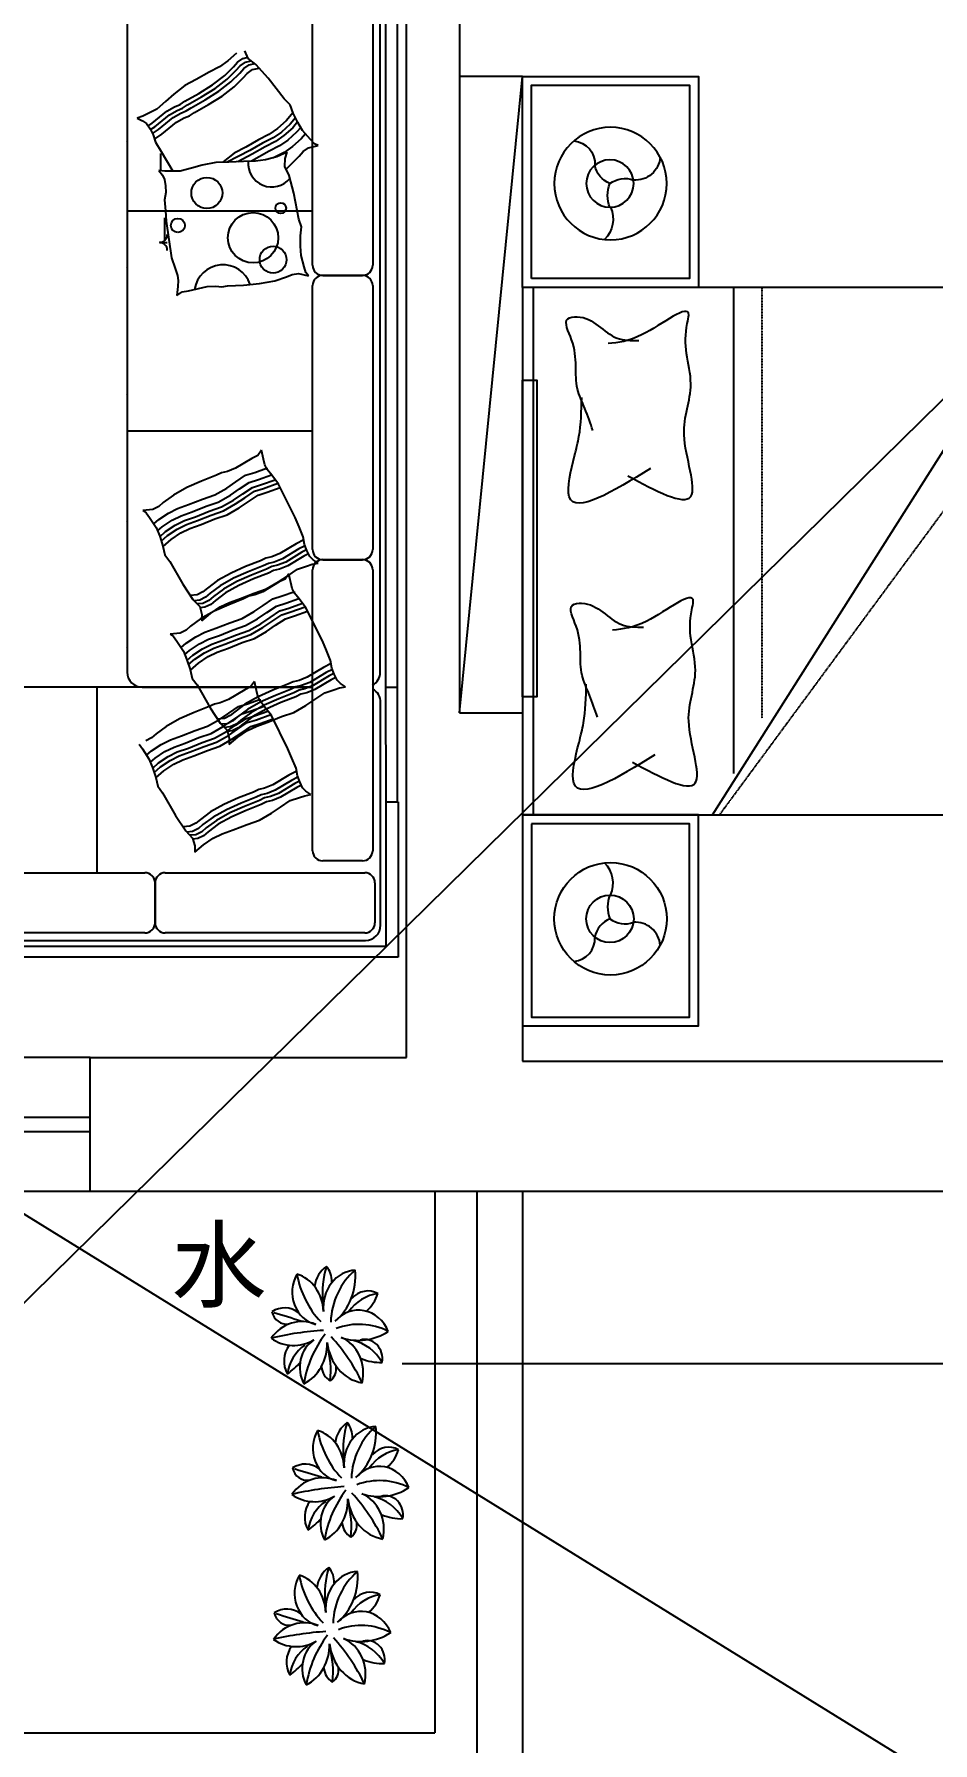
# Model space of a CAD drawing. Header units: millimetres. Extents: x -77055 to 331180, y -861586 to -491011.
# Drawn here: x -28672 to -26116, y -859115 to -854256 of the extents above; entities that cross this region are included whole.
import ezdxf

# ---------------------------------------------------------------- set-up
doc = ezdxf.new("R2010")
doc.units = ezdxf.units.MM
doc.linetypes.add('DASHED2', pattern=[0.375, 0.25, -0.125])
for name, color, linetype in [('JP-活动家具', 1, 'Continuous'), ('JP-高位家具', 1, 'Continuous'), ('LAYER4', 8, 'Continuous'), ('家具内线', 8, 'Continuous'), ('家具外线', 4, 'Continuous')]:
    doc.layers.add(name, color=color, linetype=linetype)
doc.layers.add('标注', color=153, linetype='Continuous', lineweight=5)
doc.styles.get("Standard").update_dxf_attribs({"font": 'simhei.ttf'})

# ---------------------------------------------------------------- blocks, each defined once
blk = doc.blocks.new('ghgjh')
at = {"color": 2}
for p, q in [((53525.9, 7833.9), (53525.9, 5645.6)), ((53557.7, 5645.6), (53557.7, 7833.9)), ((53573.6, 5689.1), (53573.6, 7762.7)), ((54293.6, 7762.7), (54293.6, 5689.1)), ((53595.1, 7575.6), (53595.1, 6845.6)), ((53766.1, 6845.6), (53766.1, 7575.6)), ((53737.3, 6816.8), (53623.9, 6816.8)), ((53623.9, 6816.8), (53737.3, 6816.8)), ((53777.5, 6815.6), (53785.2, 6825)), ((53805.7, 6822.1), (53777.5, 6815.6)), ((53595.1, 6788), (53595.1, 6037.4)), ((53766.1, 6037.4), (53766.1, 6788)), ((53766.1, 6374.2), (54293.6, 6374.2)), ((53595.1, 5979.8), (53595.1, 5181.2)), ((53623.9, 6008.6), (53737.3, 6008.6)), ((53737.3, 6008.6), (53623.9, 6008.6)), ((53766.1, 5181.2), (53766.1, 5979.8)), ((54295.9, 5758.3), (54295.9, 5758.3)), ((53525.9, 5645.6), (53557.7, 5645.6)), ((53525.9, 5645.6), (53525.9, 5320.2)), ((53557.2, 5320.2), (53557.7, 5645.6)), ((53766.1, 5645.9), (55097.8, 5645.9)), ((54378.7, 5118.4), (54378.7, 5645.9)), ((53572.4, 4969.1), (53572.4, 5602.7)), ((53557.2, 5320.2), (53522.5, 5320.2)), ((53522.5, 5320.2), (53522.5, 4878.2)), ((53557.2, 4910), (53557.2, 5320.2)), ((53623.9, 5152.4), (53737.3, 5152.4)), ((54185.3, 5118.4), (53617.5, 5118.4)), ((54810.6, 5118.4), (54242.9, 5118.4)), ((53588.7, 5089.6), (53588.7, 4976.2)), ((54214.1, 5089.6), (54214.1, 4976.2)), ((54214.1, 4976.2), (54214.1, 5089.6)), ((54700.8, 4910), (53557.2, 4910)), ((55097.8, 4925.9), (53615.6, 4925.9)), ((53617.5, 4947.4), (54185.3, 4947.4)), ((54242.9, 4947.4), (54810.6, 4947.4)), ((53522.5, 4878.2), (53557.2, 4878.2)), ((53557.2, 4878.2), (54700.8, 4878.2))]:
    blk.add_line(p, q, dxfattribs=at)
at = {"color": 1}
for p, q in [((53927, 7416.5), (53949.1, 7434)), ((53949.1, 7434), (53958.7, 7455.1)), ((53964.1, 7433.7), (53950.5, 7437)), ((53979.4, 7423.1), (53964.1, 7433.7)), ((53982.1, 7448.9), (54007, 7426.7)), ((53892.4, 7377.5), (53927, 7416.5)), ((53937.1, 7402), (53918.2, 7406.6)), ((53946.5, 7415.6), (53930.7, 7419.5)), ((53952.4, 7391.4), (53937.1, 7402)), ((53957, 7423.5), (53940.8, 7427.4)), ((53961.8, 7405), (53946.5, 7415.6)), ((53963.7, 7378.5), (53952.4, 7391.4)), ((53972.3, 7412.9), (53957, 7423.5)), ((53973.1, 7392.2), (53961.8, 7405)), ((53983.6, 7400), (53972.3, 7412.9)), ((53998.5, 7367), (53973.1, 7392.2)), ((53990.6, 7410.3), (53979.4, 7423.1)), ((54009, 7374.9), (53983.6, 7400)), ((54016.1, 7385.1), (53990.6, 7410.3)), ((54007, 7426.7), (54030.9, 7410.2)), ((54050.7, 7358.7), (54016.1, 7385.1)), ((54030.9, 7410.2), (54060.5, 7394.7)), ((54060.5, 7394.7), (54097.1, 7373.7)), ((53846.5, 7318.5), (53892.4, 7377.5)), ((53989.1, 7353.4), (53963.7, 7378.5)), ((54023.7, 7326.9), (53989.1, 7353.4)), ((54033.1, 7340.6), (53998.5, 7367)), ((54043.6, 7348.4), (54009, 7374.9)), ((54071.7, 7316.3), (54033.1, 7340.6)), ((54082.2, 7324.2), (54043.6, 7348.4)), ((54089.3, 7334.4), (54050.7, 7358.7)), ((54097.1, 7373.7), (54129.9, 7356.7)), ((54129.9, 7356.7), (54161.1, 7332.6)), ((53821.1, 7278.1), (53830.1, 7302.1)), ((53830.1, 7302.1), (53846.5, 7318.5)), ((54062.3, 7302.7), (54023.7, 7326.9)), ((54102.1, 7280.2), (54062.3, 7302.7)), ((54111.6, 7293.8), (54071.7, 7316.3)), ((54122.1, 7301.7), (54082.2, 7324.2)), ((54129.1, 7311.9), (54089.3, 7334.4)), ((54125.2, 7284.4), (54111.6, 7293.8)), ((54135.7, 7292.3), (54122.1, 7301.7)), ((54142.8, 7302.5), (54129.1, 7311.9)), ((54151.7, 7286.2), (54135.7, 7292.3)), ((54158.7, 7296.5), (54142.8, 7302.5)), ((54180.4, 7284), (54158.7, 7296.5)), ((54161.1, 7332.6), (54184.3, 7311.5)), ((54184.3, 7311.5), (54209.2, 7289.3)), ((54209.2, 7289.3), (54233.7, 7277.4)), ((53794.3, 7228.5), (53808, 7251.9)), ((53808, 7251.9), (53821.1, 7278.1)), ((53808.6, 7253.2), (53822.6, 7236.7)), ((53814.5, 7264.8), (53829.7, 7246.9)), ((53821.7, 7279.7), (53841.4, 7256.5)), ((53829.7, 7246.9), (53854.6, 7224.6)), ((53841.4, 7256.5), (53866.3, 7234.2)), ((54115.8, 7270.8), (54102.1, 7280.2)), ((54131.7, 7264.7), (54115.8, 7270.8)), ((54141.2, 7278.4), (54125.2, 7284.4)), ((54153.4, 7252.3), (54131.7, 7264.7)), ((54162.8, 7265.9), (54141.2, 7278.4)), ((54173.3, 7273.8), (54151.7, 7286.2)), ((54195.3, 7218.2), (54153.4, 7252.3)), ((54204.7, 7231.9), (54162.8, 7265.9)), ((54215.2, 7239.7), (54173.3, 7273.8)), ((54222.3, 7250), (54180.4, 7284)), ((54227.3, 7231.4), (54215.2, 7239.7)), ((54234.2, 7241.7), (54222.3, 7250)), ((54238.9, 7248.5), (54228.3, 7233.2)), ((54233.7, 7277.4), (54248.5, 7269.6)), ((54249.4, 7256.4), (54238.9, 7248.5)), ((54248.5, 7269.6), (54265, 7263.9)), ((54265, 7263.9), (54249.4, 7256.4)), ((53749.9, 7186.2), (53760.9, 7191.2)), ((53760.9, 7191.2), (53772.1, 7203.6)), ((53772.1, 7203.6), (53794.3, 7228.5)), ((53786.4, 7219.7), (53798.5, 7205.5)), ((53798.5, 7205.5), (53823.4, 7183.2)), ((53799.8, 7237.9), (53811.5, 7224.2)), ((53811.5, 7224.2), (53836.4, 7201.9)), ((53822.6, 7236.7), (53847.5, 7214.4)), ((53836.4, 7201.9), (53860.2, 7185.4)), ((53847.5, 7214.4), (53871.4, 7197.9)), ((53854.6, 7224.6), (53878.5, 7208.1)), ((53866.3, 7234.2), (53890.1, 7217.7)), ((53871.4, 7197.9), (53901, 7182.4)), ((53878.5, 7208.1), (53908.1, 7192.7)), ((53890.1, 7217.7), (53919.7, 7202.2)), ((53908.1, 7192.7), (53944.7, 7171.6)), ((53919.7, 7202.2), (53956.3, 7181.2)), ((54215.4, 7204.3), (54195.3, 7218.2)), ((54212.7, 7196.1), (54196.7, 7169.4)), ((54221.4, 7220.3), (54204.7, 7231.9)), ((54219.4, 7216.7), (54212.7, 7196.1)), ((54228.3, 7233.2), (54219.4, 7216.7)), ((53778, 7179.4), (53749.9, 7186.2)), ((53793.3, 7168.8), (53778, 7179.4)), ((53804.6, 7155.9), (53793.3, 7168.8)), ((53841.6, 7119.2), (53804.6, 7155.9)), ((53823.4, 7183.2), (53847.3, 7166.7)), ((53838.2, 7167.1), (53867.8, 7154.5)), ((53844.1, 7149.5), (53838.2, 7167.1)), ((53845, 7126.3), (53844.1, 7149.5)), ((53847.3, 7166.7), (53876.9, 7151.2)), ((53860.2, 7185.4), (53889.9, 7170)), ((53867.8, 7154.5), (53900, 7145.7)), ((53889.9, 7170), (53939.5, 7141.4)), ((53900, 7145.7), (53928.8, 7141.6)), ((53901, 7182.4), (53937.6, 7161.4)), ((53937.6, 7161.4), (53979.1, 7140)), ((53944.7, 7171.6), (54009, 7138.5)), ((53956.3, 7181.2), (53989.2, 7164.3)), ((53989.2, 7164.3), (54020.4, 7140.2)), ((54196.7, 7169.4), (54163.6, 7113.4)), ((54197.4, 7117.7), (54197.4, 7163.3)), ((53819.5, 7050.4), (53833, 7100.8)), ((53833, 7100.8), (53845, 7126.3)), ((53928.8, 7141.6), (53962.1, 7141)), ((53962.1, 7141), (54004.3, 7138.5)), ((54004.3, 7138.5), (54041.2, 7138.1)), ((54041.2, 7138.1), (54079.9, 7130.4)), ((54079.9, 7130.4), (54110.1, 7121.9)), ((54110.1, 7121.9), (54142.3, 7113.2)), ((54142.3, 7113.2), (54169.5, 7113.4)), ((54169.5, 7113.4), (54186.2, 7113.2)), ((54186.2, 7113.2), (54203.6, 7115.4)), ((54193, 7101.7), (54187.1, 7090)), ((54203.6, 7115.4), (54193, 7101.7)), ((53804.8, 6977.1), (53819.5, 7050.4)), ((54184.5, 7071.5), (54183.9, 7052.8)), ((54183.9, 7052.8), (54187.1, 7031.4)), ((54187.1, 7090), (54184.5, 7071.5)), ((54184.7, 7000.3), (54182.7, 6971.3)), ((54187.1, 7031.4), (54184.7, 7000.3)), ((53797.5, 6955.2), (53804.8, 6977.1)), ((53800.1, 6929.7), (53797.5, 6955.2)), ((54182.7, 6971.3), (54167.7, 6866.6)), ((54186, 6917.2), (54186, 6980.8)), ((53798.4, 6873.4), (53800.1, 6900.4)), ((53800.1, 6900.4), (53800.1, 6929.7)), ((54201.8, 6910.6), (54179.6, 6910.6)), ((53789.6, 6841.1), (53798.4, 6873.4)), ((54167.7, 6866.6), (54157.2, 6836.7)), ((53785.2, 6825), (53789.6, 6841.1)), ((53824.1, 6819.5), (53805.7, 6822.1)), ((53839.9, 6813), (53824.1, 6819.5)), ((53873.9, 6801.9), (53839.9, 6813)), ((53916.7, 6793.7), (53873.9, 6801.9)), ((54150.1, 6816.8), (54148.1, 6802.5)), ((54148.1, 6802.5), (54149.8, 6785.5)), ((54157.2, 6836.7), (54150.1, 6816.8)), ((53962.1, 6789.3), (53916.7, 6793.7)), ((54007.8, 6786.9), (53962.1, 6789.3)), ((54024.2, 6784.6), (54007.8, 6786.9)), ((54041.2, 6786.3), (54024.2, 6784.6)), ((54066.1, 6784.9), (54041.2, 6786.3)), ((54118.8, 6773.1), (54066.1, 6784.9)), ((54137.2, 6770.5), (54118.8, 6773.1)), ((54152.5, 6760), (54137.2, 6770.5)), ((54149.8, 6785.5), (54150.7, 6777)), ((54150.7, 6777), (54152.5, 6760)), ((53907.4, 6303.2), (53911.1, 6319.8)), ((53911.1, 6319.8), (53922.2, 6305)), ((53895.3, 6265.1), (53901.8, 6278.1)), ((53930.5, 6256.8), (53897, 6268.6)), ((53901.8, 6278.1), (53905.5, 6294.8)), ((53905.5, 6294.8), (53907.4, 6303.2)), ((53922.2, 6305), (53938.9, 6296.7)), ((53938.9, 6296.7), (53985.2, 6268.9)), ((53985.2, 6268.9), (54008.3, 6259.6)), ((53815.6, 6128.9), (53862.9, 6223.4)), ((53862.9, 6223.4), (53882.3, 6248.5)), ((53905.5, 6211.4), (53864.7, 6225.8)), ((53911.1, 6222.5), (53872.7, 6236)), ((53882.3, 6248.5), (53895.3, 6265.1)), ((53920.3, 6236.4), (53883.2, 6249.5)), ((53893, 6267.1), (53896.3, 6267.1)), ((53937, 6214.2), (53911.1, 6222.5)), ((53946.3, 6228.1), (53920.3, 6236.4)), ((53956.5, 6248.5), (53930.5, 6256.8)), ((53974.1, 6209.6), (53946.3, 6228.1)), ((53984.2, 6230), (53956.5, 6248.5)), ((54010.2, 6212.4), (53984.2, 6230)), ((54008.3, 6259.6), (54025, 6255.9)), ((54025, 6255.9), (54039.8, 6248.5)), ((54039.8, 6248.5), (54082.4, 6231.9)), ((54082.4, 6231.9), (54124.1, 6213.4)), ((53895.3, 6200.3), (53857.9, 6213.5)), ((53921.2, 6191.9), (53895.3, 6200.3)), ((53931.4, 6203.1), (53905.5, 6211.4)), ((53949, 6173.4), (53921.2, 6191.9)), ((53959.2, 6184.5), (53931.4, 6203.1)), ((53964.8, 6195.7), (53937, 6214.2)), ((53975, 6155.8), (53949, 6173.4)), ((53985.2, 6167), (53959.2, 6184.5)), ((53990.7, 6178.1), (53964.8, 6195.7)), ((54000, 6192), (53974.1, 6209.6)), ((54025, 6158.6), (53990.7, 6178.1)), ((54034.3, 6172.5), (54000, 6192)), ((54044.5, 6192.9), (54010.2, 6212.4)), ((54069.2, 6160.4), (54034.3, 6172.5)), ((54079.4, 6180.8), (54044.5, 6192.9)), ((54118.6, 6165.2), (54079.4, 6180.8)), ((54124.1, 6213.4), (54162.1, 6192.1)), ((54162.1, 6192.1), (54190.8, 6170.8)), ((54190.8, 6170.8), (54203.8, 6159.7)), ((53804.5, 6102), (53815.6, 6128.9)), ((54009.3, 6136.4), (53975, 6155.8)), ((54019.5, 6147.5), (53985.2, 6167)), ((54044.2, 6124.3), (54009.3, 6136.4)), ((54054.4, 6135.4), (54019.5, 6147.5)), ((54059.9, 6146.5), (54025, 6158.6)), ((54083.4, 6108.6), (54044.2, 6124.3)), ((54093.6, 6119.7), (54054.4, 6135.4)), ((54099.1, 6130.9), (54059.9, 6146.5)), ((54108.4, 6144.8), (54069.2, 6160.4)), ((54130.6, 6119.8), (54099.1, 6130.9)), ((54139.9, 6133.7), (54108.4, 6144.8)), ((54150.1, 6154.1), (54118.6, 6165.2)), ((54165.8, 6120.7), (54139.9, 6133.7)), ((54176, 6141.1), (54150.1, 6154.1)), ((54203.8, 6122.6), (54176, 6141.1)), ((54203.8, 6159.7), (54220.5, 6151.3)), ((54217.8, 6110.2), (54203.8, 6122.6)), ((54229.7, 6128.2), (54211.2, 6100.3)), ((54220.5, 6151.3), (54249.2, 6148.6)), ((54239, 6142.1), (54229.7, 6128.2)), ((54249.2, 6148.6), (54239, 6142.1)), ((53788.8, 6051.9), (53792.5, 6073.2)), ((53792.5, 6073.2), (53804.5, 6102)), ((54114.9, 6097.5), (54083.4, 6108.6)), ((54125.1, 6108.6), (54093.6, 6119.7)), ((54140.8, 6084.6), (54114.9, 6097.5)), ((54151, 6095.7), (54125.1, 6108.6)), ((54156.6, 6106.8), (54130.6, 6119.8)), ((54168.6, 6066), (54140.8, 6084.6)), ((54178.8, 6077.2), (54151, 6095.7)), ((54184.4, 6088.3), (54156.6, 6106.8)), ((54193.6, 6102.2), (54165.8, 6120.7)), ((54196.4, 6061.6), (54178.8, 6077.2)), ((54200.6, 6073.9), (54184.4, 6088.3)), ((54201, 6075.3), (54191.8, 6047.5)), ((54207.1, 6090.3), (54193.6, 6102.2)), ((54211.2, 6100.3), (54201, 6075.3)), ((53773.9, 6017.6), (53782.3, 6034.3)), ((53777.7, 6025), (53790.6, 6018.6)), ((53782.3, 6034.3), (53788.8, 6051.9)), ((53783, 6036.3), (53796.2, 6029.7)), ((53787.3, 6048), (53805.4, 6039)), ((53791, 6064.7), (53812.9, 6053.8)), ((53796.2, 6029.7), (53842.5, 6001.9)), ((53805.4, 6039), (53851.8, 6011.2)), ((53812.9, 6053.8), (53859.2, 6026)), ((53859.2, 6026), (53882.3, 6016.8)), ((54191.4, 6045.9), (54168.6, 6066)), ((54191.8, 6047.5), (54186.2, 6022.5)), ((53750.3, 5998.7), (53764.7, 6008.4)), ((53767.5, 5995.4), (53750.3, 5998.7)), ((53764.7, 6008.4), (53773.9, 6017.6)), ((53783.2, 5989.8), (53767.5, 5995.4)), ((53809.2, 5981.5), (53783.2, 5989.8)), ((53790.6, 6018.6), (53836.9, 5990.8)), ((53836.9, 5963), (53809.2, 5981.5)), ((53836.9, 5990.8), (53860.1, 5981.5)), ((53842.5, 6001.9), (53865.7, 5992.7)), ((53851.8, 6011.2), (53874.9, 6001.9)), ((53860.1, 5981.5), (53876.8, 5977.8)), ((53865.7, 5992.7), (53882.3, 5989)), ((53874.9, 6001.9), (53891.6, 5998.2)), ((53876.8, 5977.8), (53891.6, 5970.4)), ((53882.3, 6016.8), (53899, 6013.1)), ((53882.3, 5989), (53897.2, 5981.5)), ((53891.6, 5998.2), (53906.4, 5990.8)), ((53897.2, 5981.5), (53939.8, 5964.9)), ((53899, 6013.1), (53913.8, 6005.7)), ((53906.4, 5990.8), (53949, 5974.2)), ((53913.8, 6005.7), (53956.5, 5989)), ((53956.5, 5989), (53998.1, 5970.5)), ((54172.3, 6003.9), (54135.3, 5939)), ((54186.2, 6022.5), (54172.3, 6003.9)), ((53824.1, 5926.7), (53827.8, 5943.4)), ((53827.8, 5943.4), (53829.6, 5951.7)), ((53829.6, 5951.7), (53833.3, 5968.4)), ((53833.3, 5968.4), (53844.5, 5953.6)), ((53862.9, 5945.4), (53836.9, 5963)), ((53844.5, 5953.6), (53861.1, 5945.2)), ((53861.1, 5945.2), (53907.4, 5917.5)), ((53897.2, 5925.9), (53862.9, 5945.4)), ((53891.6, 5970.4), (53934.2, 5953.8)), ((53934.2, 5953.8), (53975.9, 5935.2)), ((53939.8, 5964.9), (53981.5, 5946.4)), ((53949, 5974.2), (53990.7, 5955.6)), ((53975.9, 5935.2), (54013.9, 5914)), ((53981.5, 5946.4), (54019.5, 5925.1)), ((53990.7, 5955.6), (54028.7, 5934.4)), ((53998.1, 5970.5), (54036.1, 5949.2)), ((54028.7, 5934.4), (54057.4, 5913)), ((54036.1, 5949.2), (54064.8, 5927.9)), ((54064.8, 5927.9), (54077.8, 5916.8)), ((54135.3, 5939), (54106.5, 5895.5)), ((53785.2, 5872), (53804.6, 5897)), ((53833.3, 5871.1), (53795, 5884.6)), ((53804.6, 5897), (53817.6, 5913.7)), ((53842.6, 5885), (53805.4, 5898.1)), ((53815.2, 5915.6), (53818.5, 5915.6)), ((53817.6, 5913.7), (53824.1, 5926.7)), ((53852.8, 5905.4), (53819.3, 5917.2)), ((53868.5, 5876.7), (53842.6, 5885)), ((53878.7, 5897), (53852.8, 5905.4)), ((53906.5, 5878.5), (53878.7, 5897)), ((53932.1, 5913.8), (53897.2, 5925.9)), ((53907.4, 5917.5), (53930.6, 5908.2)), ((53930.6, 5908.2), (53947.3, 5904.5)), ((53971.3, 5898.2), (53932.1, 5913.8)), ((53947.3, 5904.5), (53962.1, 5897.1)), ((53962.1, 5897.1), (54004.7, 5880.4)), ((54002.8, 5887.1), (53971.3, 5898.2)), ((54028.7, 5874.1), (54002.8, 5887.1)), ((54004.7, 5880.4), (54046.4, 5861.9)), ((54013.9, 5914), (54042.6, 5892.7)), ((54019.5, 5925.1), (54048.2, 5903.8)), ((54042.6, 5892.7), (54055.6, 5881.5)), ((54048.2, 5903.8), (54061.1, 5892.7)), ((54055.6, 5881.5), (54072.3, 5873.2)), ((54057.4, 5913), (54070.4, 5901.9)), ((54061.1, 5892.7), (54077.8, 5884.3)), ((54070.4, 5901.9), (54087.1, 5893.6)), ((54077.8, 5916.8), (54094.5, 5908.4)), ((54077.8, 5884.3), (54094.4, 5882.7)), ((54106.5, 5895.5), (54087.1, 5875.1)), ((54087.1, 5893.6), (54103.3, 5892)), ((54094.5, 5908.4), (54113.9, 5906.6)), ((53737.9, 5777.4), (53785.2, 5872)), ((53817.6, 5848.8), (53780.2, 5862)), ((53827.8, 5859.9), (53787, 5874.3)), ((53843.5, 5840.5), (53817.6, 5848.8)), ((53853.7, 5851.6), (53827.8, 5859.9)), ((53859.3, 5862.7), (53833.3, 5871.1)), ((53871.3, 5822), (53843.5, 5840.5)), ((53881.5, 5833.1), (53853.7, 5851.6)), ((53887.1, 5844.2), (53859.3, 5862.7)), ((53896.3, 5858.1), (53868.5, 5876.7)), ((53907.4, 5815.5), (53881.5, 5833.1)), ((53913, 5826.6), (53887.1, 5844.2)), ((53922.3, 5840.5), (53896.3, 5858.1)), ((53932.5, 5860.9), (53906.5, 5878.5)), ((53956.5, 5821.1), (53922.3, 5840.5)), ((53966.7, 5841.5), (53932.5, 5860.9)), ((54001.7, 5829.4), (53966.7, 5841.5)), ((54056.5, 5855.6), (54028.7, 5874.1)), ((54046.4, 5861.9), (54084.4, 5840.6)), ((54080.6, 5834.3), (54056.5, 5855.6)), ((54072.3, 5873.2), (54086.1, 5871.9)), ((54087.1, 5875.1), (54080.6, 5852.8)), ((54080.6, 5852.8), (54080.6, 5834.3)), ((54084.4, 5840.6), (54113.1, 5819.3)), ((53897.3, 5804.4), (53871.3, 5822)), ((53931.5, 5784.9), (53897.3, 5804.4)), ((53941.7, 5796.1), (53907.4, 5815.5)), ((53947.3, 5807.2), (53913, 5826.6)), ((53966.5, 5772.8), (53931.5, 5784.9)), ((53976.6, 5784), (53941.7, 5796.1)), ((53982.2, 5795.1), (53947.3, 5807.2)), ((53991.5, 5809), (53956.5, 5821.1)), ((54015.8, 5768.3), (53976.6, 5784)), ((54021.4, 5779.4), (53982.2, 5795.1)), ((54030.7, 5793.3), (53991.5, 5809)), ((54040.9, 5813.7), (54001.7, 5829.4)), ((54062.2, 5782.2), (54030.7, 5793.3)), ((54072.4, 5802.6), (54040.9, 5813.7)), ((54088.1, 5769.3), (54062.2, 5782.2)), ((54098.3, 5789.7), (54072.4, 5802.6)), ((54126.1, 5771.1), (54098.3, 5789.7)), ((54113.1, 5819.3), (54126.1, 5808.2)), ((54126.1, 5808.2), (54142.8, 5799.9)), ((54142.8, 5799.9), (54171.5, 5797.1)), ((54161.3, 5790.6), (54152, 5776.7)), ((54171.5, 5797.1), (54161.3, 5790.6)), ((53714.8, 5721.8), (53726.8, 5750.5)), ((53726.8, 5750.5), (53737.9, 5777.4)), ((54005.6, 5757.2), (53966.5, 5772.8)), ((54037.1, 5746.1), (54005.6, 5757.2)), ((54047.3, 5757.2), (54015.8, 5768.3)), ((54052.9, 5768.3), (54021.4, 5779.4)), ((54063.1, 5733.1), (54037.1, 5746.1)), ((54073.3, 5744.2), (54047.3, 5757.2)), ((54078.8, 5755.4), (54052.9, 5768.3)), ((54090.9, 5714.6), (54063.1, 5733.1)), ((54101.1, 5725.7), (54073.3, 5744.2)), ((54106.6, 5736.8), (54078.8, 5755.4)), ((54115.9, 5750.7), (54088.1, 5769.3)), ((54122.8, 5722.5), (54106.6, 5736.8)), ((54129.4, 5738.8), (54115.9, 5750.7)), ((54133.5, 5748.9), (54123.3, 5723.9)), ((54140.1, 5758.8), (54126.1, 5771.1)), ((54152, 5776.7), (54133.5, 5748.9)), ((53704.6, 5682.9), (53711, 5700.5)), ((53705.3, 5684.8), (53718.5, 5678.2)), ((53709.6, 5696.6), (53727.7, 5687.5)), ((53711, 5700.5), (53714.8, 5721.8)), ((53713.3, 5713.3), (53735.1, 5702.3)), ((53727.7, 5687.5), (53774, 5659.7)), ((53735.1, 5702.3), (53781.5, 5674.6)), ((54113.7, 5694.4), (54090.9, 5714.6)), ((54118.7, 5710.1), (54101.1, 5725.7)), ((54114, 5696.1), (54108.5, 5671)), ((54123.3, 5723.9), (54114, 5696.1)), ((53672.6, 5647.3), (53687, 5656.9)), ((53689.7, 5643.9), (53672.6, 5647.3)), ((53687, 5656.9), (53696.2, 5666.2)), ((53705.5, 5638.4), (53689.7, 5643.9)), ((53696.2, 5666.2), (53704.6, 5682.9)), ((53699.9, 5673.6), (53712.9, 5667.1)), ((53731.4, 5630.1), (53705.5, 5638.4)), ((53712.9, 5667.1), (53759.2, 5639.3)), ((53718.5, 5678.2), (53764.8, 5650.5)), ((53759.2, 5639.3), (53782.4, 5630.1)), ((53764.8, 5650.5), (53787.9, 5641.2)), ((53774, 5659.7), (53797.2, 5650.5)), ((53781.5, 5674.6), (53804.6, 5665.3)), ((53787.9, 5641.2), (53804.6, 5637.5)), ((53797.2, 5650.5), (53813.9, 5646.8)), ((53804.6, 5665.3), (53821.3, 5661.6)), ((53804.6, 5637.5), (53819.4, 5630.1)), ((53813.9, 5646.8), (53828.7, 5639.4)), ((53821.3, 5661.6), (53836.1, 5654.2)), ((53828.7, 5639.4), (53871.3, 5622.7)), ((53836.1, 5654.2), (53878.7, 5637.5)), ((53878.7, 5637.5), (53920.4, 5619)), ((53922.1, 5620.3), (53925.8, 5637)), ((53925.8, 5637), (53927.7, 5645.3)), ((53927.7, 5645.3), (53931.4, 5662)), ((53931.4, 5662), (53942.5, 5647.2)), ((53942.5, 5647.2), (53959.2, 5638.9)), ((53959.2, 5638.9), (54005.5, 5611.1)), ((54094.6, 5652.5), (54057.5, 5587.6)), ((54108.5, 5671), (54094.6, 5652.5)), ((53759.2, 5611.5), (53731.4, 5630.1)), ((53785.2, 5593.9), (53759.2, 5611.5)), ((53782.4, 5630.1), (53799.1, 5626.4)), ((53819.4, 5574.5), (53785.2, 5593.9)), ((53799.1, 5626.4), (53813.9, 5619)), ((53813.9, 5619), (53856.5, 5602.3)), ((53819.4, 5630.1), (53862.1, 5613.4)), ((53856.5, 5602.3), (53898.2, 5583.8)), ((53862.1, 5613.4), (53903.7, 5594.9)), ((53871.3, 5622.7), (53913, 5604.2)), ((53883.2, 5565.6), (53902.7, 5590.6)), ((53902.7, 5590.6), (53915.6, 5607.3)), ((53940.6, 5578.6), (53903.5, 5591.7)), ((53903.7, 5594.9), (53941.7, 5573.6)), ((53913, 5604.2), (53951, 5582.9)), ((53913.3, 5609.2), (53916.6, 5609.2)), ((53915.6, 5607.3), (53922.1, 5620.3)), ((53950.8, 5599), (53917.4, 5610.8)), ((53920.4, 5619), (53958.4, 5597.7)), ((53976.8, 5590.7), (53950.8, 5599)), ((53958.4, 5597.7), (53987.1, 5576.4)), ((54004.6, 5572.2), (53976.8, 5590.7)), ((54005.5, 5611.1), (54028.7, 5601.8)), ((54028.7, 5601.8), (54045.3, 5598.1)), ((54057.5, 5587.6), (54028.8, 5544)), ((54045.3, 5598.1), (54060.2, 5590.7)), ((54060.2, 5590.7), (54102.8, 5574.1)), ((53854.4, 5562.4), (53819.4, 5574.5)), ((53836, 5471), (53883.2, 5565.6)), ((53893.6, 5546.7), (53854.4, 5562.4)), ((53915.6, 5542.5), (53878.2, 5555.6)), ((53925.8, 5553.6), (53885, 5568)), ((53931.4, 5564.7), (53893, 5578.2)), ((53925, 5535.6), (53893.6, 5546.7)), ((53898.2, 5583.8), (53936.2, 5562.5)), ((53941.6, 5534.1), (53915.6, 5542.5)), ((53951.8, 5545.3), (53925.8, 5553.6)), ((53957.3, 5556.4), (53931.4, 5564.7)), ((53936.2, 5562.5), (53964.9, 5541.2)), ((53966.6, 5570.3), (53940.6, 5578.6)), ((53941.7, 5573.6), (53970.4, 5552.3)), ((53951, 5582.9), (53979.7, 5561.6)), ((53979.6, 5526.7), (53951.8, 5545.3)), ((53985.1, 5537.9), (53957.3, 5556.4)), ((53964.9, 5541.2), (53977.9, 5530.1)), ((53994.4, 5551.8), (53966.6, 5570.3)), ((53970.4, 5552.3), (53983.4, 5541.2)), ((53979.7, 5561.6), (53992.7, 5550.5)), ((53983.4, 5541.2), (54000.1, 5532.9)), ((53987.1, 5576.4), (54000.1, 5565.3)), ((53992.7, 5550.5), (54009.4, 5542.2)), ((54020.3, 5534.2), (53994.4, 5551.8)), ((54000.1, 5565.3), (54016.8, 5557)), ((54030.5, 5554.6), (54004.6, 5572.2)), ((54028.8, 5544), (54009.4, 5523.6)), ((54009.4, 5542.2), (54025.5, 5540.6)), ((54016.8, 5557), (54036.1, 5555.1)), ((54064.8, 5535.1), (54030.5, 5554.6)), ((54102.8, 5574.1), (54144.5, 5555.6)), ((54144.5, 5555.6), (54182.4, 5534.3)), ((53951, 5522.7), (53925, 5535.6)), ((53969.4, 5515.6), (53941.6, 5534.1)), ((53978.8, 5504.1), (53951, 5522.7)), ((53995.3, 5498), (53969.4, 5515.6)), ((53977.9, 5530.1), (53994.5, 5521.8)), ((54002.9, 5482.8), (53978.8, 5504.1)), ((54005.5, 5509.1), (53979.6, 5526.7)), ((54011.1, 5520.3), (53985.1, 5537.9)), ((53994.5, 5521.8), (54008.4, 5520.4)), ((54029.6, 5478.6), (53995.3, 5498)), ((54000.1, 5532.9), (54016.7, 5531.3)), ((54009.4, 5523.6), (54002.9, 5501.4)), ((54002.9, 5501.4), (54002.9, 5482.8)), ((54039.8, 5489.7), (54005.5, 5509.1)), ((54045.3, 5500.8), (54011.1, 5520.3)), ((54054.6, 5514.7), (54020.3, 5534.2)), ((54080.2, 5488.7), (54045.3, 5500.8)), ((54089.5, 5502.6), (54054.6, 5514.7)), ((54099.7, 5523), (54064.8, 5535.1)), ((54128.7, 5487), (54089.5, 5502.6)), ((54138.9, 5507.4), (54099.7, 5523)), ((54170.4, 5496.3), (54138.9, 5507.4)), ((54196.3, 5483.3), (54170.4, 5496.3)), ((54182.4, 5534.3), (54211.2, 5513)), ((54211.2, 5513), (54224.1, 5501.8)), ((54224.1, 5501.8), (54240.8, 5493.5)), ((53812.8, 5415.4), (53824.8, 5444.2)), ((53824.8, 5444.2), (53836, 5471)), ((54064.5, 5466.5), (54029.6, 5478.6)), ((54074.7, 5477.6), (54039.8, 5489.7)), ((54103.7, 5450.8), (54064.5, 5466.5)), ((54113.9, 5461.9), (54074.7, 5477.6)), ((54119.4, 5473.1), (54080.2, 5488.7)), ((54135.2, 5439.7), (54103.7, 5450.8)), ((54145.4, 5450.8), (54113.9, 5461.9)), ((54150.9, 5461.9), (54119.4, 5473.1)), ((54160.2, 5475.9), (54128.7, 5487)), ((54171.3, 5437.9), (54145.4, 5450.8)), ((54176.9, 5449), (54150.9, 5461.9)), ((54186.1, 5462.9), (54160.2, 5475.9)), ((54204.7, 5430.5), (54176.9, 5449)), ((54213.9, 5444.4), (54186.1, 5462.9)), ((54224.1, 5464.8), (54196.3, 5483.3)), ((54227.4, 5432.4), (54213.9, 5444.4)), ((54231.5, 5442.5), (54221.3, 5417.5)), ((54238.1, 5452.4), (54224.1, 5464.8)), ((54250.1, 5470.3), (54231.5, 5442.5)), ((54259.3, 5484.3), (54250.1, 5470.3)), ((53802.6, 5376.5), (53809.1, 5394.1)), ((53809.1, 5394.1), (53812.8, 5415.4)), ((53811.3, 5406.9), (53833.2, 5396)), ((53833.2, 5396), (53879.5, 5368.2)), ((54161.1, 5426.7), (54135.2, 5439.7)), ((54188.9, 5408.2), (54161.1, 5426.7)), ((54199.1, 5419.3), (54171.3, 5437.9)), ((54211.7, 5388.1), (54188.9, 5408.2)), ((54216.8, 5403.7), (54199.1, 5419.3)), ((54220.9, 5416.1), (54204.7, 5430.5)), ((54221.3, 5417.5), (54212.1, 5389.7)), ((53770.6, 5340.9), (53785, 5350.5)), ((53785, 5350.5), (53794.3, 5359.8)), ((53794.3, 5359.8), (53802.6, 5376.5)), ((53798, 5367.2), (53810.9, 5360.7)), ((53803.3, 5378.5), (53816.5, 5371.9)), ((53807.6, 5390.2), (53825.8, 5381.1)), ((53810.9, 5360.7), (53857.3, 5333)), ((53816.5, 5371.9), (53862.8, 5344.1)), ((53825.8, 5381.1), (53872.1, 5353.4)), ((53872.1, 5353.4), (53895.2, 5344.1)), ((53879.5, 5368.2), (53902.7, 5358.9)), ((53902.7, 5358.9), (53919.3, 5355.2)), ((53919.3, 5355.2), (53934.2, 5347.8)), ((53934.2, 5347.8), (53976.8, 5331.2)), ((54192.6, 5346.1), (54155.6, 5281.2)), ((54206.5, 5364.7), (54192.6, 5346.1)), ((54212.1, 5389.7), (54206.5, 5364.7)), ((53787.8, 5337.6), (53770.6, 5340.9)), ((53803.5, 5332), (53787.8, 5337.6)), ((53829.5, 5323.7), (53803.5, 5332)), ((53857.3, 5305.2), (53829.5, 5323.7)), ((53857.3, 5333), (53880.4, 5323.7)), ((53883.2, 5287.6), (53857.3, 5305.2)), ((53862.8, 5344.1), (53886, 5334.8)), ((53880.4, 5323.7), (53897.1, 5320)), ((53886, 5334.8), (53902.7, 5331.1)), ((53895.2, 5344.1), (53911.9, 5340.4)), ((53897.1, 5320), (53911.9, 5312.6)), ((53902.7, 5331.1), (53917.5, 5323.7)), ((53911.9, 5340.4), (53926.7, 5333)), ((53911.9, 5312.6), (53954.5, 5295.9)), ((53917.5, 5323.7), (53960.1, 5307.1)), ((53926.7, 5333), (53969.4, 5316.3)), ((53954.5, 5295.9), (53996.2, 5277.4)), ((53960.1, 5307.1), (54001.8, 5288.6)), ((53969.4, 5316.3), (54011.1, 5297.8)), ((53976.8, 5331.2), (54018.5, 5312.7)), ((54011.1, 5297.8), (54049, 5276.5)), ((54018.5, 5312.7), (54056.4, 5291.4)), ((53917.5, 5268.1), (53883.2, 5287.6)), ((53952.4, 5256), (53917.5, 5268.1)), ((53991.6, 5240.4), (53952.4, 5256)), ((53996.2, 5277.4), (54034.2, 5256.1)), ((54001.8, 5288.6), (54039.8, 5267.3)), ((54034.2, 5256.1), (54062.9, 5234.8)), ((54039.8, 5267.3), (54068.5, 5246)), ((54049, 5276.5), (54077.8, 5255.2)), ((54056.4, 5291.4), (54085.2, 5270.1)), ((54077.8, 5255.2), (54090.7, 5244.1)), ((54085.2, 5270.1), (54098.1, 5259)), ((54098.1, 5259), (54114.8, 5250.6)), ((54114.8, 5250.6), (54134.2, 5248.8)), ((54155.6, 5281.2), (54126.9, 5237.6)), ((54023.1, 5229.3), (53991.6, 5240.4)), ((54049, 5216.3), (54023.1, 5229.3)), ((54076.8, 5197.8), (54049, 5216.3)), ((54062.9, 5234.8), (54075.9, 5223.7)), ((54068.5, 5246), (54081.5, 5234.8)), ((54075.9, 5223.7), (54092.6, 5215.4)), ((54081.5, 5234.8), (54098.1, 5226.5)), ((54090.7, 5244.1), (54107.4, 5235.8)), ((54092.6, 5215.4), (54106.5, 5214.1)), ((54098.1, 5226.5), (54114.7, 5224.9)), ((54107.4, 5217.2), (54100.9, 5195)), ((54126.9, 5237.6), (54107.4, 5217.2)), ((54107.4, 5235.8), (54123.6, 5234.2)), ((54100.9, 5176.5), (54076.8, 5197.8)), ((54100.9, 5195), (54100.9, 5176.5))]:
    blk.add_line(p, q, dxfattribs=at)
at = {"color": 5}
for p, q in [((53766.1, 6999.6), (54293.6, 6999.6)), ((54250.4, 5645.9), (53766.1, 5645.9))]:
    blk.add_line(p, q, dxfattribs=at)
at = {"color": 1, "extrusion": (0, 0, -1)}
for centre, major_axis, start_param, end_param in [((53882.4, 7135.6), (47.5, 47.5), 0.702154, 3.234098), ((54066.8, 7051.3), (31.2, 31.2), 2.356194490188861, 8.639379797368447), ((53856.7, 7008.3), (10.7, 10.7), 2.356194490183884, 8.639379797363471), ((53935.3, 6924), (50.5, -50.5), 0.785398, 7.068583), ((54149.3, 6958.9), (14.2, -14.2), 0.785398, 7.068583), ((53878.5, 6861.6), (26.9, 26.9), 2.356194490190108, 8.639379797369694), ((54201.8, 6933.1), (15.9, -15.9), 0.785398, 2.356194), ((54201.8, 6888.1), (15.9, 15.9), 3.926991, 5.497787), ((54020.9, 6765.6), (57.6, 57.6), 4.244616, 6.928687)]:
    blk.add_ellipse(centre, major_axis=major_axis, ratio=1, start_param=start_param, end_param=end_param, dxfattribs=at)
at = {"color": 2, "extrusion": (0, 0, -1)}
for centre, major_axis, start_param, end_param in [((53623.9, 6845.6), (20.4, -20.4), 0.785398, 2.356194), ((53623.9, 6788), (20.4, -20.4), 2.356194, 3.926991), ((53737.3, 6845.6), (20.4, 20.4), 0.785398, 2.356194), ((53737.3, 6788), (20.4, 20.4), 5.497787, 7.068583), ((53623.9, 6037.4), (20.4, -20.4), 0.785398, 2.356194), ((53737.3, 6037.4), (20.4, 20.4), 0.785398, 2.356194), ((53623.9, 5979.8), (20.4, 20.4), 3.926991, 5.497787), ((53737.3, 5979.8), (20.4, -20.4), 3.926991, 5.497787), ((53616.8, 5689.1), (30.5, 30.5), 2.881683, 3.926991), ((54250.4, 5689.1), (30.5, 30.5), 0.785398, 2.356194), ((53615.6, 5602.7), (30.5, 30.5), 3.926991, 5.00359), ((53623.9, 5181.2), (20.4, 20.4), 2.356194, 3.926991), ((53737.3, 5181.2), (20.4, -20.4), -0.785398, 0.785398), ((53617.5, 5089.6), (20.4, 20.4), 3.926991, 5.497787), ((54185.3, 5089.6), (20.4, -20.4), 3.926991, 5.497787), ((54242.9, 5089.6), (20.4, 20.4), 3.926991, 5.497787), ((53615.6, 4969.1), (30.5, -30.5), 0.785398, 2.356194), ((53617.5, 4976.2), (20.4, -20.4), 0.785398, 2.356194), ((54185.3, 4976.2), (20.4, 20.4), 0.785398, 2.356194), ((54242.9, 4976.2), (20.4, -20.4), 0.785398, 2.356194)]:
    blk.add_ellipse(centre, major_axis=major_axis, ratio=1, start_param=start_param, end_param=end_param, dxfattribs=at)
at = {"layer": 'LAYER4', "color": 8}
for p, q in [((54294.1, 7398.1), (54294.1, 7398.1)), ((54295.9, 7198.3), (54295.9, 7198.3)), ((54294.1, 7038.1), (54294.1, 7038.1)), ((54295.9, 6838.3), (54295.9, 6838.3)), ((54294.1, 6678.1), (54294.1, 6678.1)), ((54295.9, 6478.3), (54295.9, 6478.3)), ((54294.1, 6318.1), (54294.1, 6318.1)), ((54295.9, 6118.3), (54295.9, 6118.3))]:
    blk.add_line(p, q, dxfattribs=at)
at = {"layer": 'LAYER4', "color": 4}
blk.add_line((54294.1, 5958.1), (54294.1, 5958.1), dxfattribs=at)
blk = doc.blocks.new('OKKO')
at = {"layer": 'JP-活动家具', "color": 2}
blk.add_lwpolyline([(98179.9, 1097.2), (98179.9, 1697.2), (97679.9, 1697.2), (97679.9, 1097.2)], close=True, dxfattribs=at)
at = {"layer": 'JP-活动家具', "color": 1}
blk.add_lwpolyline([(98154.9, 1122.2), (98154.9, 1672.2), (97704.9, 1672.2), (97704.9, 1122.2)], close=True, dxfattribs=at)
at = {"layer": 'JP-活动家具', "color": 3}
blk.add_circle((97929.9, 1392.5), 160, dxfattribs=at)
at = {"layer": 'JP-活动家具', "color": 1}
blk.add_circle((97931.5, 1392.5), 67.5, dxfattribs=at)
for centre, radius, start, end in [((98039.4, 1449), 65, 94.5472, 184.0046), ((97859.2, 1472.9), 70.8, 184.3234, 274.4208), ((97905.7, 1457.8), 70.2, 291.5496, 349.0602), ((97889.3, 1337), 69.8, 52.7692, 110.655), ((97852.4, 1358.8), 86, 336.8898, 23.1102), ((98003.3, 1291.5), 80.7, 155.5061, 225.9952)]:
    blk.add_arc(centre, radius, start, end, dxfattribs=at)
blk = doc.blocks.new('rgdfc')
at = {"color": 1, "ltscale": 1000}
for p, q in [((48352.1, -15656.3), (49315.8, -14135.1)), ((47842.1, -14156.3), (47842.1, -15656.3))]:
    blk.add_line(p, q, dxfattribs=at)
blk.add_line((48362.1, -14156.3), (47812.1, -14156.3))
at = {"color": 2, "ltscale": 1000}
for p, q in [((49812.1, -14156.3), (47812.1, -14156.3)), ((47812.1, -14156.3), (47812.1, -15656.3)), ((48412.1, -14156.3), (48412.1, -15538.4)), ((49812.1, -15656.3), (49812.1, -14156.3)), ((47812.1, -15656.3), (49812.1, -15656.3))]:
    blk.add_line(p, q, dxfattribs=at)
at = {"color": 8, "linetype": 'DASHED2', "ltscale": 0.5}
for p, q in [((48372.1, -15656.3), (49478.5, -14156.3)), ((48492.1, -14156.3), (48492.1, -15381.1))]:
    blk.add_line(p, q, dxfattribs=at)
at = {"color": 8, "ltscale": 1000}
for p, q in [((49612.1, -15656.3), (49612.1, -14156.3)), ((49862.1, -15656.3), (49862.1, -14156.3))]:
    blk.add_line(p, q, dxfattribs=at)
at = {"color": 3}
blk.add_lwpolyline([(47812.1, -14420.3), (47852.1, -14420.3), (47852.1, -15320.1), (47812.1, -15320.1)], close=True, dxfattribs=at)
at = {"color": 2, "ltscale": 1000}
blk.add_open_spline([(49804.6, -15656.3), (49883.5, -15726.4), (50001.1, -15755.3), (49979.3, -15545.3), (49920.3, -15437.8), (49985.4, -15247.1), (49903.1, -15027.9), (49961.8, -14783.8), (49911.6, -14856.1), (49985.4, -14572.5), (49895.1, -14355), (50020.8, -14108.3), (49878.2, -14076.9), (49676.3, -14189.6), (49511, -14065.1), (49286.3, -14147.1), (49179.7, -14153.1), (49120.2, -14156.3)], degree=3, knots=[0, 0, 0, 0, 140.356688, 240.855445, 374.272085, 514.628774, 800.960617, 1037.309606, 1234.977718, 1501.883052, 1872.056655, 1990.732643, 2052.345442, 2125.407537, 2467.000811, 2608.004871, 2786.638856, 2786.638856, 2786.638856, 2786.638856], dxfattribs=at)
at = {"color": 1, "ltscale": 1000}
for points, knots in [([(48111.6, -14692.1), (48191.2, -14734.9), (48345.4, -14817.9), (48259.7, -14603.2), (48279.3, -14503.5), (48297, -14425.6), (48274.7, -14344.1), (48273.9, -14281.8), (48298.3, -14188.3), (48154.3, -14306.5), (48084.1, -14313.3), (48055.2, -14316.1)], [0, 0, 0, 0, 197.98522, 383.798459, 461.536852, 537.063609, 629.138715, 719.341985, 744.183766, 895.041347, 1000.692483, 1000.692483, 1000.692483, 1000.692483]), ([(48012.1, -14563.5), (48004.9, -14542.6), (47991.2, -14503.2), (47952.1, -14419.2), (47976.9, -14341.9), (47921.9, -14244.2), (48009, -14232.2), (48054.9, -14307.4), (48121, -14307.6), (48142.5, -14307.7)], [0, 0, 0, 0, 70.314327, 132.712823, 281.06886, 345.030234, 373.143701, 508.899423, 574.349148, 574.349148, 574.349148, 574.349148]), ([(48175.5, -14671.1), (48068.7, -14736.8), (47910.8, -14834), (47955, -14651.8), (47978.3, -14564.3), (47979.4, -14507.3), (47980.1, -14469.5)], [0, 0, 0, 0, 257.192142, 380.388355, 440.188761, 557.045341, 557.045341, 557.045341, 557.045341]), ([(48025.1, -15377.9), (48017.9, -15357.1), (48004.2, -15317.7), (47965.1, -15233.7), (47989.9, -15156.4), (47934.9, -15058.7), (48022, -15046.7), (48067.9, -15121.9), (48134, -15122.1), (48155.5, -15122.1)], [0, 0, 0, 0, 70.314327, 132.712823, 281.06886, 345.030234, 373.143701, 508.899423, 574.349148, 574.349148, 574.349148, 574.349148]), ([(48124.6, -15506.5), (48204.2, -15549.4), (48358.4, -15632.4), (48272.7, -15417.7), (48292.3, -15318), (48310, -15240.1), (48287.7, -15158.6), (48286.9, -15096.3), (48311.3, -15002.7), (48167.3, -15121), (48097.1, -15127.8), (48068.2, -15130.6)], [0, 0, 0, 0, 197.98522, 383.798459, 461.536852, 537.063609, 629.138715, 719.341985, 744.183766, 895.041347, 1000.692483, 1000.692483, 1000.692483, 1000.692483]), ([(48188.5, -15485.6), (48081.7, -15551.3), (47923.8, -15648.5), (47968, -15466.2), (47991.3, -15378.8), (47992.4, -15321.7), (47993.1, -15284)], [0, 0, 0, 0, 257.192142, 380.388355, 440.188761, 557.045341, 557.045341, 557.045341, 557.045341])]:
    blk.add_open_spline(points, degree=3, knots=knots, dxfattribs=at)
at = {"layer": 'JP-高位家具', "color": 7, "xscale": -1}
blk.add_blockref('OKKO', (145992, -15253.5), dxfattribs=at)
at = {"layer": 'JP-高位家具', "color": 7, "rotation": 180}
blk.add_blockref('OKKO', (145992, -14559.1), dxfattribs=at)
blk = doc.blocks.new('MK-ZW-0219')
at = {"layer": '家具内线', "color": 1}
for centre, major_axis, start_param, end_param in [((-135139.7, 5784.6), (0, 251), 1.768065, 2.394191), ((-135080.3, 5681.5), (0, 231.4), 1.236152, 1.684397), ((-135091.1, 5591.2), (0, 193.4), 0.639486, 1.52962), ((-135114.9, 5540.5), (0, 140.8), 0.122173, 0.899859), ((-134529.1, 9071.4), (0, 3586.7), 2.859263, 2.883945), ((-135184.2, 5365.7), (0, 227), -0.422616, 0.324932), ((-135226.6, 4458.4), (0, 1119.1), 0.057769, 0.208197), ((-135082.9, 5372.7), (0, 291.9), 0.851058, 1.394467), ((-135594.3, 5176.5), (0, 530), -1.079212, -0.769242), ((-135227.3, 5404), (0, 146), -0.986532, -0.211254), ((-135285, 5433.5), (0, 116), 0.529927, 1.415675), ((-135484.4, 5460.4), (0, 245.1), 4.598653, 5.009933)]:
    blk.add_ellipse(centre, major_axis=major_axis, ratio=0.897571, start_param=start_param, end_param=end_param, dxfattribs=at)
at = {"layer": '家具外线', "color": 2}
for centre, major_axis, start_param, end_param in [((-135290.3, 5684.3), (0, 93.5), 0.993138, 2.941338), ((-135387.5, 5625.5), (0, 114), -1.536179, -0.266269), ((-135241.8, 5690.8), (0, 77), 0.524495, 1.44463), ((-135190.6, 5640.4), (0, 106.1), 0.043698, 1.674423), ((-135311.7, 5717.6), (0, 56), 4.636915, 5.505824), ((-135337.4, 5729.9), (0, 159.8), 3.782582, 4.816003), ((-135158.7, 5614.3), (0, 73.2), -0.445664, 0.775754), ((-135395.9, 5559), (0, 80.4), -0.590484, 0.523971), ((-135185.1, 5529.4), (0, 103.6), -1.139226, 0.796843), ((-135222.2, 5716.4), (0, 108.5), 3.800502, 4.372702), ((-135346.4, 5475.8), (0, 124.8), -0.359457, 0.901022), ((-135390.7, 5641.2), (0, 47.7), 1.837662, 3.28234), ((-135369.5, 5669.3), (0, 136.6), 2.58517, 3.623046), ((-135271.2, 5470.4), (0, 90.5), 0.536111, 2.111388), ((-135387.2, 5538.6), (0, 125.8), 3.564494, 4.731128), ((-135157.7, 5556), (0, 130.8), 1.685863, 2.993944), ((-135185.2, 5733.5), (0, 186.3), 2.842055, 3.671774), ((-135269.4, 5453.9), (0, 108.8), 4.459149, 5.917613), ((-135167.2, 5494), (0, 55.7), 4.540681, 6.538815), ((-135334.6, 5488.2), (0, 69.8), 0.866574, 2.12611), ((-135123.6, 5651.3), (0, 166.9), 2.774119, 3.178977), ((-135522.4, 5679), (0, 272.5), 3.724097, 3.920593), ((-135247.1, 5476.5), (0, 48.6), 1.664297, 2.699348), ((-135283.3, 5465.9), (0, 38.6), 3.671935, 4.903974)]:
    blk.add_ellipse(centre, major_axis=major_axis, ratio=0.897571, start_param=start_param, end_param=end_param, dxfattribs=at)

msp = doc.modelspace()

# ---------------------------------------------------------------- linework, layer by layer
for p, q in [((-27613, -857166.1), (-27613, -853316.1)), ((-27463, -853416.1), (-27463, -856186.1)), ((-27463, -856186.1), (-27283, -856186.1)), ((-27283, -856186.1), (-27283, -857176.1)), ((-28513, -857166.1), (-27613, -857166.1)), ((-27283, -857176.1), (-25803, -857176.1)), ((-28513, -857546.1), (-25753, -857546.1))]:
    msp.add_line(p, q)
at = {"color": 2}
msp.add_line((-27283, -854376.1), (-27463, -854376.1), dxfattribs=at)
at = {"color": 1}
for p, q in [((-27463, -856186.1), (-27283, -854376.1)), ((-28513, -857166.1), (-31473, -857166.1)), ((-31473, -857546.1), (-28513, -857546.1))]:
    msp.add_line(p, q, dxfattribs=at)
at = {"color": 0}
for p, q in [((-28513, -857546.1), (-28513, -857166.1)), ((-27626.1, -858036.1), (-23262.8, -858036.1))]:
    msp.add_line(p, q, dxfattribs=at)
at = {"color": 251}
for p, q in [((-27533, -857546.1), (-27533, -859086.1)), ((-27283, -857546.1), (-27283, -859326.1)), ((-32273, -859086.1), (-27533, -859086.1))]:
    msp.add_line(p, q, dxfattribs=at)
at = {"color": 3}
msp.add_line((-27413, -857546.1), (-27413, -859206.1), dxfattribs=at)
at = {"color": 0}
for points in [[(-28463.3, -849573.8), (-35171, -853612.1), (-26165.7, -859177.6)], [(-35007.9, -849843.7), (-30867.3, -859991.4), (-24351.5, -853587.7)]]:
    msp.add_lwpolyline(points, dxfattribs=at)
at = {"color": 2}
msp.add_lwpolyline([(-29253, -857376.1), (-28513, -857376.1), (-28513, -857336.1), (-29253, -857336.1)], close=True, dxfattribs=at)

# ---------------------------------------------------------------- block references
at = {"color": 0, "xscale": -1}
msp.add_blockref('ghgjh', (25885.6, -861759), dxfattribs=at)
at = {"color": 0}
msp.add_blockref('rgdfc', (-75095.1, -840819.9), dxfattribs=at)
at = {"layer": '标注'}
for p in [(107435.6, -863517.3), (107494.4, -863961.6), (107442.3, -864373.7)]:
    msp.add_blockref('MK-ZW-0219', p, dxfattribs=at)

# ---------------------------------------------------------------- texts
at = {"insert": (-28284, -857655.3), "char_height": 200, "attachment_point": 1}
msp.add_mtext('{\\C3;水}', dxfattribs=at)

doc.saveas('drawing.dxf')
